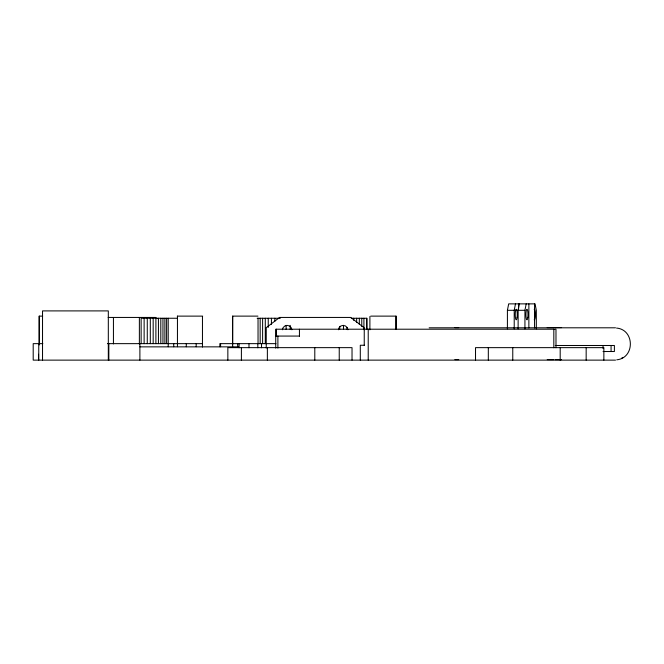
<?xml version="1.0" encoding="UTF-8"?>
<svg xmlns="http://www.w3.org/2000/svg" width="664" height="664" viewBox="0 0 664 664"><rect width="100%" height="100%" fill="white"/><g stroke="black" fill="none" stroke-linecap="round" stroke-linejoin="round"><path stroke-width="1" d="M507.412 328.838L507.412 310.304L508.682 303.871L535.059 303.871L536.321 310.304L536.321 328.838M515.488 303.871L514.218 310.304L514.218 328.838M519.389 303.871L518.127 310.304L518.127 328.838M524.933 328.838L524.933 310.304L526.195 303.871M616.748 359.822C635.016 358.054 634.817 329.618 616.541 328.066M621.554 358.236L623.089 357.398M507.412 310.304L524.933 310.304M42.67 316.122L39.159 316.122L39.159 344.774M177.329 316.122L202.669 316.122M257.939 316.122L232.591 316.122L232.591 344.774M370.761 316.122L396.101 316.122L396.101 329.427M108.132 317.442L155.542 317.442L157.119 318.654M177.255 318.255L141.142 318.255L141.142 343.645M257.167 318.255L280.316 318.255M351.297 318.255L366.818 318.255L366.818 329.427M454.881 327.609L458.724 327.609M547.227 327.609L553.693 327.609M555.096 327.609L561.595 327.609M429.151 327.8L615.495 327.8M275.726 336.067L299.439 336.067M42.845 343.645L33.2 343.645L33.2 360.129L615.495 360.129M107.419 343.645L202.47 343.645M275.975 343.645L219.859 343.645L219.859 346.741M364.436 345.255L360.295 345.255L360.295 360.129M555.253 345.488L614.399 345.488L614.399 351.522L603.036 351.522M139.897 346.857L238.642 346.857M38.553 354.269L38.553 360.129M454.881 359.606L458.724 359.606M547.227 359.606L553.693 359.606M555.096 359.606L561.595 359.606M611.071 345.488L611.071 351.522M603.858 360.129L603.858 347.646L475.524 347.646L475.524 360.129M603.036 345.488L603.036 348.5M586.163 347.646L586.163 360.129M560.192 347.646L560.192 360.129M555.984 347.762L555.984 329.211L275.726 329.211L275.726 348.094M553.817 329.211L553.817 347.762M534.561 303.871L534.561 327.916M528.868 303.871L528.868 327.916M518.518 303.871L518.518 309.88M512.766 347.646L512.766 360.129M488.322 347.646L488.322 360.129M395.976 316.122L395.976 329.427M369.898 316.512L369.898 329.817M368.221 329.211L368.221 360.129M366.785 318.255L366.802 329.427M364.245 329.211L364.245 345.255M364.096 329.734L364.096 327.709L350.725 317.442L279.61 317.442L266.239 327.709L266.239 347.986M363.913 318.255L363.913 329.427M361.764 318.255L361.764 326.381M359.332 318.255L359.332 324.347M356.643 318.255L356.643 322.322M353.688 318.255L353.688 320.289M352.028 360.129L352.028 347.646L227.852 347.646L227.852 360.129M347.089 327.402L347.089 329.427M343.495 325.368L343.495 329.427M339.702 326.381L339.702 329.427M339.238 347.646L339.238 360.129M314.794 347.646L314.794 360.129M299.439 329.211L299.439 336.225M290.209 325.368L290.209 329.427M286.142 325.368L286.142 329.427M277.892 336.067L277.892 348.094M276.34 329.211L276.34 336.424M274.83 318.255L274.83 321.301M271.427 318.255L271.427 324.347M268.248 318.255L268.248 327.402M267.368 347.646L267.368 360.129M265.293 318.255L265.293 343.645M262.612 318.255L262.612 343.645M261.533 343.645L261.533 347.77M260.18 318.255L260.18 343.645M258.039 318.255L258.039 343.645M257.823 343.645L257.823 347.77M248.983 343.645L248.983 347.77M241.397 347.646L241.397 360.129M239.09 343.645L239.09 347.77M237.695 343.645L237.695 346.741M232.715 316.122L232.666 346.741M220.589 343.645L220.589 346.741M202.462 316.512L202.462 347.048M196.17 343.645L196.17 346.741M186.277 343.645L186.277 346.741M177.454 316.122L177.446 346.741M173.727 343.645L173.727 346.741M168.208 318.255L168.224 346.741M166.614 318.255L166.614 343.645M164.896 318.255L164.896 343.645M162.954 318.255L162.954 343.645M160.804 318.255L160.804 343.645M158.439 318.255L158.439 343.645M155.899 318.255L155.899 343.645M153.177 318.255L153.177 343.645M150.305 318.255L150.305 343.645M147.275 318.255L147.275 343.645M144.13 318.255L144.13 343.645M139.888 343.645L139.897 360.129M139.374 317.442L139.374 343.911M113.436 317.442L113.436 343.911M108.83 343.645L108.83 360.129M108.315 360.129L108.315 310.901L42.529 310.901L42.529 360.129M39.284 316.122L39.284 344.774M38.753 343.645L38.753 360.129M534.18 309.324A5.27 1.029 -90 0 1 535.325 314.512A5.27 1.029 -90 0 1 534.196 319.807M282.399 329.767A4.772 4.772 0 0 1 291.911 329.767M338.424 329.767A4.772 4.772 0 0 1 347.936 329.767M517.115 317.4A5.27 1.029 -90 0 0 516.293 309.291A5.27 1.029 -90 0 0 515.339 316.985A5.27 1.029 -90 0 0 517.115 317.4M527.822 317.4A5.27 1.029 -90 0 0 527.009 309.291A5.27 1.029 -90 0 0 526.046 316.985A5.27 1.029 -90 0 0 527.822 317.4"/></g></svg>
